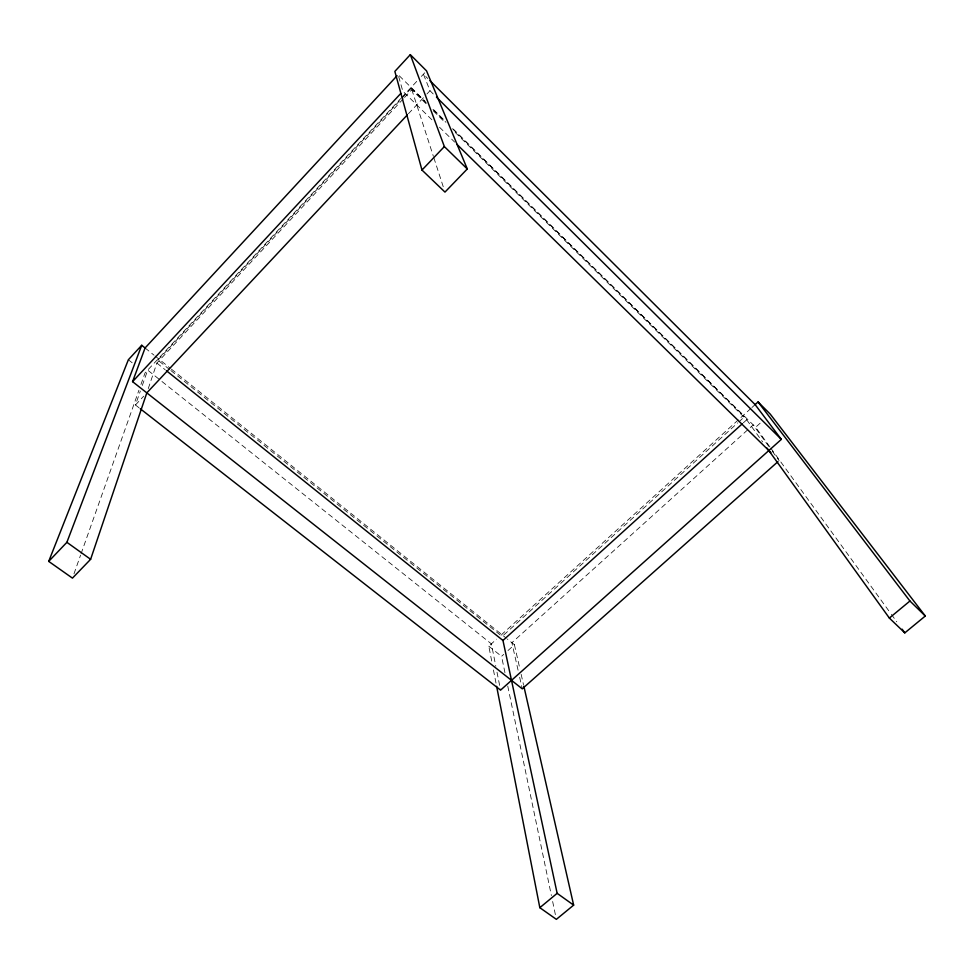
<?xml version="1.0" encoding="UTF-8"?>
<svg xmlns="http://www.w3.org/2000/svg" width="974" height="974" viewBox="0 0 974 974"><rect width="100%" height="100%" fill="white"/><g stroke="black" fill="none" stroke-linecap="round" stroke-linejoin="round"><path stroke-width="0.73" stroke-dasharray="4.87 3.65" d="M148.255 388.614L156.875 363.071L403.528 98.569M169.707 369.609L157.873 360.112L158.372 358.651M139.051 407.802L135.459 404.989L140.341 391.049M142.301 385.461L147.683 370.12L160.759 380.542M73.975 573.832L80.574 555.18M81.073 553.743L138.929 390.197M140.962 384.462L145.016 372.981L400.74 98.557M401.775 97.437L417.274 80.805M421.389 76.398L426.539 70.859M157.873 360.112L400.984 99.275M402.019 98.167L411.332 88.184L411.089 87.441M404.563 97.461L411.819 89.681L425.906 103.561M135.459 404.989L143.714 396.174M408.435 113.727L425.918 95.075M426.929 93.991L429.997 90.728L423.447 74.182L427.744 78.48M491.7 661.054L488.802 646.2L496.533 639.188M750.869 408.471L501.695 634.512L502.109 636.485L737.744 422.874M751.928 407.509L755.13 404.612M738.876 421.852L744.513 416.75L743.418 415.228M743.345 422.85L746.705 419.806L454.091 131.344M504.958 672.681L501.549 656.33L503.704 654.406M507.99 650.535L514.418 644.739L507.357 639.066M769.923 446.969L755.629 427.269L761.242 422.205M128.361 359.747L133.121 363.521M488.802 646.2L501.549 656.33M161.952 381.491L491.371 643.863L495.827 666.253M145.077 347.974L153.941 355.096M155.049 355.985L170.207 368.16M171.387 369.122L506.224 638.153M170.888 370.558L502.109 636.485M156.875 363.071L165.178 369.718M431.908 119.765L402.846 91.239L398.11 74.633L425.163 101.32M439.493 127.204L454.651 142.094M433.832 109.855L445.739 121.604M453.312 129.079L755.629 427.269M411.332 88.184L426.478 103.11M432.967 109.514L445.946 122.31M452.435 128.714L744.513 416.75M433.491 111.048L445.41 122.797M429.997 90.728L433.223 93.942M770.811 448.198L890.516 613.17M891.405 614.399L896.774 621.789M768.742 446.323L753.194 424.871L511.886 642.694L518.363 671.524M772.187 451.096L779.103 460.629M746.705 419.806L762.642 441.94M411.819 89.681L433.393 156.351M433.856 157.776L443.584 187.812M514.418 644.739L519.799 668.408M521.151 674.325L523.501 684.685M519.666 677.295L522.259 688.825M507.746 686.049L551.406 895.569M552.648 901.51L555.74 916.376M497.008 672.218L500.575 690.128M493.441 669.966L496.338 684.832"/><path stroke-width="1.46" d="M777.958 461.639L522.259 688.825L132.574 381.65L145.077 347.974L141.729 345.283L128.361 359.747L48.7 561.389L72.453 578.13L90.619 559.307L146.818 392.875L407.388 114.835M48.7 561.389L66.889 542.311L141.729 345.283M410.322 54.654L394.847 71.406L421.973 170.06L444.972 192.097L467.289 168.965L426.539 70.859L410.322 54.654L444.363 146.587L467.289 168.965M145.077 347.974L397.075 75.741M132.574 381.65L400.777 93.455M421.973 170.06L444.363 146.587M140.244 408.727L500.575 690.128L781.343 439.384L755.13 404.612L758.064 401.945L770.239 414.108L925.3 616.018L904.809 632.869L889.359 618.064L767.062 448.089M496.63 686.317L539.827 907.683L556.361 919.346L573.649 905.126L557.152 893.328L502.961 640.466L742.212 423.873M539.827 907.683L557.152 893.328M889.359 618.064L909.935 601.019L925.3 616.018M66.889 542.311L90.619 559.307M166.359 370.668L502.961 640.466M456.818 144.225L770.884 452.569M436.462 97.144L781.343 439.384M429.899 80.623L755.13 404.612M758.064 401.945L909.935 601.019M902.131 629.18L904.809 632.869M523.842 686.159L573.649 905.126"/></g></svg>
